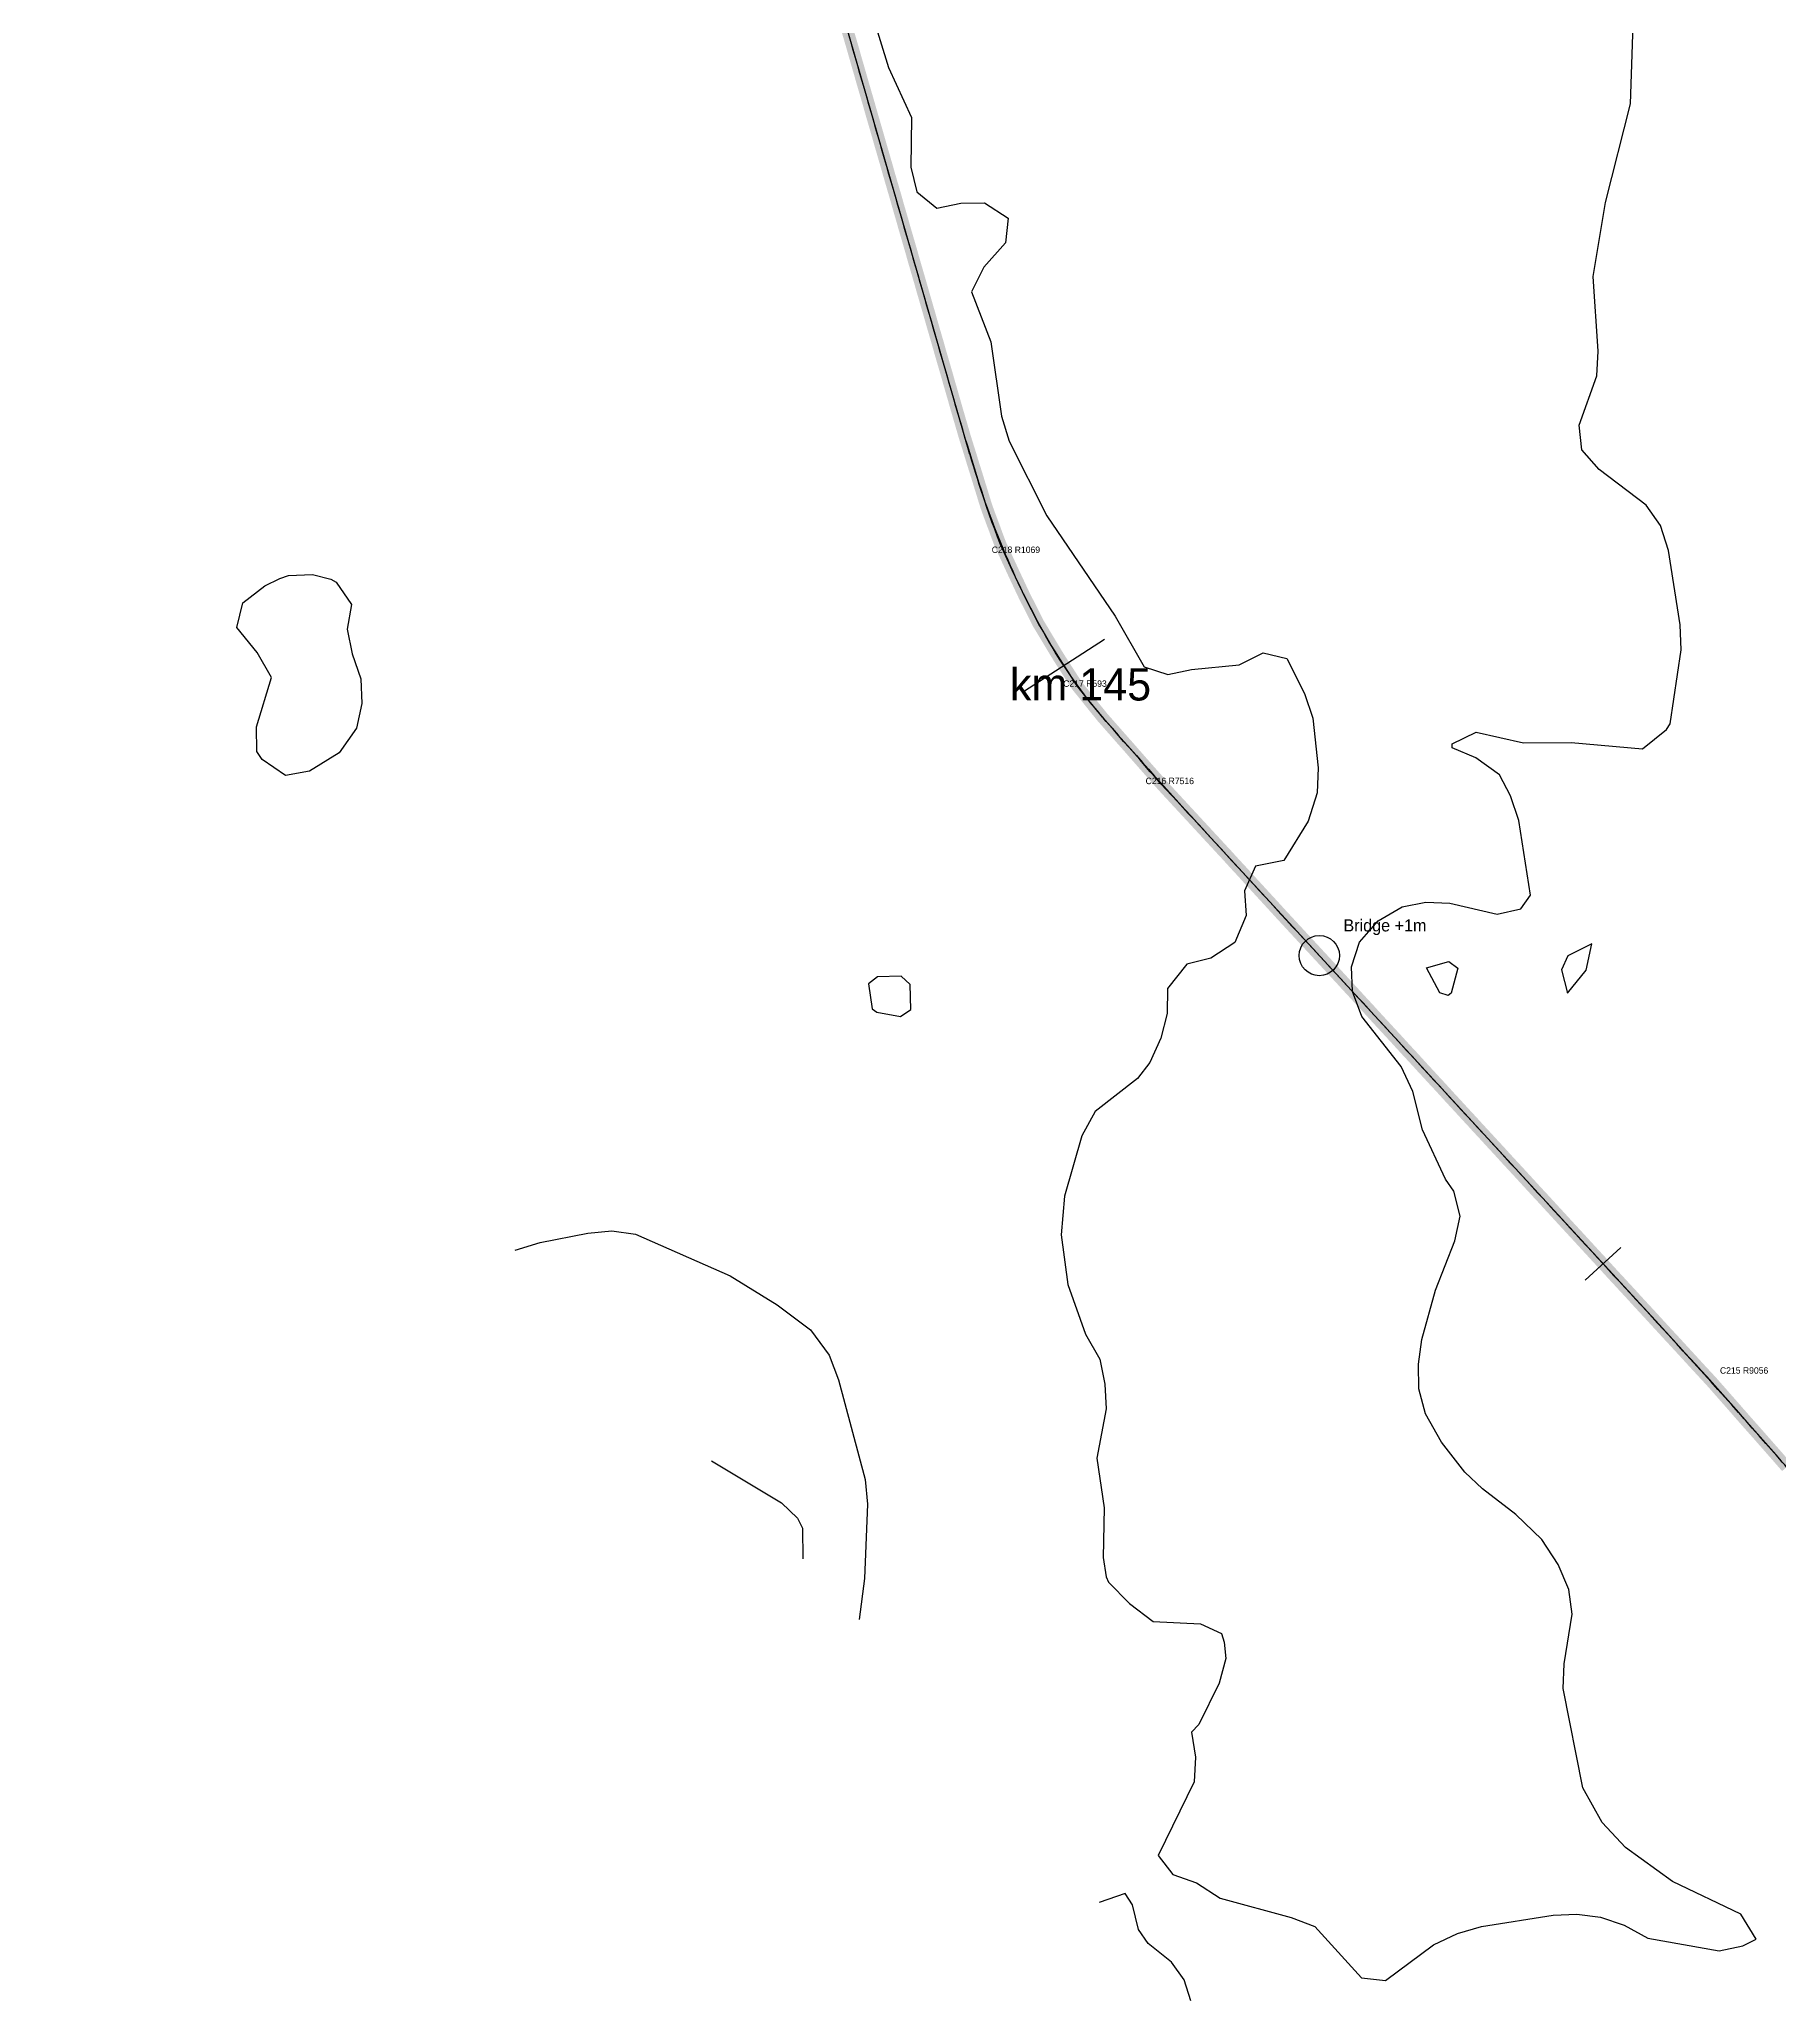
# Model space of a CAD drawing. Header units: metres. Extents: x 697254 to 930473, y 8023396 to 8227001.
# Drawn here: x 816690 to 818853, y 8090529 to 8092965 of the extents above; entities that cross this region are included whole.
import ezdxf

# ---------------------------------------------------------------- set-up
doc = ezdxf.new("R2010")
doc.units = ezdxf.units.M
for name, color, linetype in [('ALIGNMENT_FITTED', 4, 'Continuous'), ('CENTRELINE', 7, 'Continuous'), ('CHAINAGE', 7, 'Continuous'), ('CONTOUR_10M', 33, 'Continuous'), ('CURVE_LABELS', 4, 'Continuous'), ('GRADE_0-4', 3, 'Continuous'), ('PROFILE_FLAGS', 6, 'Continuous')]:
    doc.layers.add(name, color=color, linetype=linetype)

msp = doc.modelspace()

# ---------------------------------------------------------------- linework, layer by layer
at = {"layer": 'ALIGNMENT_FITTED'}
for p, q in [((817846.4, 8092449.6), (816690.1, 8096465.3)), ((818015.8, 8092117.9), (818012.9, 8092121.2)), ((818698.2, 8091373.8), (818136.9, 8091983.2)), ((818852.8, 8091201.7), (818835.6, 8091221.2))]:
    msp.add_line(p, q, dxfattribs=at)
for centre, radius, start, end in [((818873.5, 8092745.4), 1068.9, -163.9358, -150.6775), ((818459, 8092512.6), 593.4, -150.6775, -138.7353), ((823665.7, 8097075.3), 7516.4, -138.73528, -137.35411), ((812037.4, 8085239), 9055.5, 41.34674, 42.64589), ((818083.5, 8090524.8), 1024.6, 37.1205, 41.3467)]:
    msp.add_arc(centre, radius, start, end, dxfattribs=at)
at = {"layer": 'CENTRELINE'}
msp.add_polyline3d([(818854.7, 8091199.4, 1125.5), (818848.1, 8091207, 1125.3), (818841.5, 8091214.5, 1124.8), (818834.9, 8091222, 1124.5), (818828.3, 8091229.5, 1124.3), (818821.7, 8091237, 1124.1), (818815, 8091244.5, 1123.9), (818808.4, 8091252, 1123.8), (818801.8, 8091259.5, 1123.8), (818795.2, 8091267.1, 1123.8), (818788.6, 8091274.6, 1123.8), (818782, 8091282.1, 1123.7), (818775.4, 8091289.6, 1123.6), (818768.8, 8091297.1, 1123.4), (818762, 8091304.5, 1123.2), (818755.2, 8091311.8, 1123.1), (818748.4, 8091319.2, 1123), (818741.6, 8091326.6, 1123), (818734.9, 8091333.9, 1122.9), (818728.1, 8091341.3, 1122.8), (818721.3, 8091348.7, 1122.8), (818714.5, 8091356, 1122.7), (818707.7, 8091363.4, 1122.5), (818701, 8091370.7, 1122.2), (818694.2, 8091378.1, 1122.1), (818687.4, 8091385.5, 1122.2), (818680.6, 8091392.8, 1122.2), (818673.8, 8091400.2, 1122.2), (818667.1, 8091407.6, 1122.4), (818660.3, 8091414.9, 1122.8), (818653.5, 8091422.3, 1123), (818646.7, 8091429.6, 1123), (818639.9, 8091437, 1122.8), (818633.2, 8091444.4, 1122.7), (818626.4, 8091451.7, 1122.8), (818619.6, 8091459.1, 1122.9), (818612.8, 8091466.5, 1122.9), (818606.1, 8091473.8, 1122.6), (818599.3, 8091481.2, 1122.1), (818592.5, 8091488.5, 1121.7), (818585.7, 8091495.9, 1121.4), (818578.9, 8091503.3, 1121.2), (818572.2, 8091510.6, 1121.2), (818565.4, 8091518, 1121.2), (818558.6, 8091525.4, 1121.3), (818551.8, 8091532.7, 1121.4), (818545, 8091540.1, 1121.3), (818538.3, 8091547.4, 1121.2), (818531.5, 8091554.8, 1121), (818524.7, 8091562.2, 1120.9), (818517.9, 8091569.5, 1120.8), (818511.1, 8091576.9, 1120.7), (818504.4, 8091584.3, 1120.6), (818497.6, 8091591.6, 1120.5), (818490.8, 8091599, 1120.6), (818484, 8091606.4, 1120.6), (818477.2, 8091613.7, 1120.6), (818470.5, 8091621.1, 1120.5), (818463.7, 8091628.4, 1120.5), (818456.9, 8091635.8, 1120.6), (818450.1, 8091643.2, 1120.6), (818443.3, 8091650.5, 1120.4), (818436.6, 8091657.9, 1120.1), (818429.8, 8091665.3, 1120.5), (818423, 8091672.6, 1120.5), (818416.2, 8091680, 1120.1), (818409.4, 8091687.3, 1119.3), (818402.7, 8091694.7, 1119.7), (818395.9, 8091702.1, 1120), (818389.1, 8091709.4, 1119.9), (818382.3, 8091716.8, 1119.4), (818375.6, 8091724.2, 1119.6), (818368.8, 8091731.5, 1119.9), (818362, 8091738.9, 1119.8), (818355.2, 8091746.2, 1119.3), (818348.4, 8091753.6, 1119.1), (818341.7, 8091761, 1119.6), (818334.9, 8091768.3, 1119.7), (818328.1, 8091775.7, 1119.3), (818321.3, 8091783.1, 1118.8), (818314.5, 8091790.4, 1118.6), (818307.8, 8091797.8, 1118.4), (818301, 8091805.1, 1118.2), (818294.2, 8091812.5, 1118), (818287.4, 8091819.9, 1117.8), (818280.6, 8091827.2, 1117.6), (818273.8, 8091834.6, 1117.4), (818267, 8091841.9, 1117.2), (818260.2, 8091849.2, 1117), (818253.4, 8091856.6, 1116.8), (818246.6, 8091863.9, 1116.6), (818239.8, 8091871.3, 1116.1), (818233, 8091878.6, 1116.2), (818226.3, 8091886, 1117.5), (818219.5, 8091893.4, 1118), (818212.7, 8091900.8, 1117.7), (818206, 8091908.1, 1116.8), (818199.2, 8091915.5, 1117.8), (818192.4, 8091922.9, 1118.5), (818185.7, 8091930.3, 1118.8), (818178.9, 8091937.6, 1118.9), (818172.1, 8091945, 1119.8), (818165.4, 8091952.4, 1120.4), (818158.6, 8091959.7, 1120.4), (818151.8, 8091967.1, 1119.9), (818145, 8091974.4, 1120.5), (818138.2, 8091981.8, 1121.8), (818131.4, 8091989.1, 1122.6), (818124.6, 8091996.5, 1122.7), (818117.8, 8092003.8, 1122.5), (818111, 8092011.2, 1122.8), (818104.2, 8092018.5, 1122.6), (818097.4, 8092025.9, 1121.9), (818090.6, 8092033.2, 1120.9), (818083.9, 8092040.6, 1121.6), (818077.3, 8092048.1, 1122.1), (818070.6, 8092055.6, 1122.3), (818064, 8092063.1, 1122.3), (818057.4, 8092070.6, 1122.5), (818050.8, 8092078.1, 1122.8), (818044.2, 8092085.7, 1123.2), (818037.5, 8092093.2, 1123.6), (818030.9, 8092100.7, 1123.7), (818024.3, 8092108.2, 1123.4), (818017.7, 8092115.7, 1123.1), (818011.1, 8092123.2, 1122.7), (818004.8, 8092131, 1122.5), (817998.5, 8092138.8, 1122.6), (817992.3, 8092146.6, 1123.3), (817986, 8092154.4, 1124.4), (817979.7, 8092162.2, 1125.1), (817974.2, 8092170.6, 1124.8), (817968.8, 8092179, 1124.1), (817963.4, 8092187.4, 1123.7), (817958, 8092195.8, 1124.2), (817952.7, 8092204.3, 1124.6), (817947.6, 8092212.9, 1124.7), (817942.4, 8092221.5, 1124.8), (817937.3, 8092230.1, 1125.2), (817932.1, 8092238.6, 1125.6), (817927.5, 8092247.5, 1126.1), (817923, 8092256.4, 1126.1), (817918.5, 8092265.4, 1125.9), (817914, 8092274.3, 1125.5), (817909.7, 8092283.4, 1125.1), (817905.5, 8092292.4, 1125.6), (817901.2, 8092301.5, 1126.3), (817897, 8092310.6, 1127.4), (817892.8, 8092319.7, 1127.1), (817888.6, 8092328.8, 1126.6), (817884.4, 8092337.8, 1126), (817880.8, 8092347.2, 1125.4), (817877.4, 8092356.6, 1124.7), (817873.9, 8092365.9, 1124.2), (817870.4, 8092375.3, 1123.8), (817867, 8092384.8, 1123.6), (817864, 8092394.3, 1123.1), (817861.1, 8092403.9, 1122.3), (817858.1, 8092413.4, 1122), (817855.2, 8092423, 1121.9), (817852.2, 8092432.5, 1121.8), (817849.2, 8092442.1, 1121.8), (817846.3, 8092451.7, 1121.7), (817843.3, 8092461.2, 1121.7), (817840.3, 8092470.8, 1121.6), (817837.5, 8092480.4, 1121.5), (817834.7, 8092490, 1121.4), (817831.9, 8092499.6, 1121.4), (817829.1, 8092509.2, 1121.6), (817826.4, 8092518.8, 1121.7), (817823.6, 8092528.5, 1121.8), (817820.8, 8092538.1, 1121.8), (817818.1, 8092547.7, 1121.7), (817815.3, 8092557.3, 1121.6), (817812.5, 8092566.9, 1122), (817809.7, 8092576.5, 1122.7), (817807, 8092586.2, 1123.3), (817804.2, 8092595.8, 1123.4), (817801.4, 8092605.4, 1123), (817798.6, 8092615, 1122.7), (817795.9, 8092624.6, 1122.4), (817793.1, 8092634.2, 1121.8), (817790.3, 8092643.9, 1121.2), (817787.5, 8092653.5, 1120.8), (817784.8, 8092663.1, 1120.7), (817782, 8092672.7, 1120.5), (817779.2, 8092682.3, 1120.4), (817776.4, 8092691.9, 1120.3), (817773.7, 8092701.6, 1120.2), (817770.9, 8092711.2, 1120.1), (817768.1, 8092720.8, 1120.1), (817765.3, 8092730.4, 1120.3), (817762.6, 8092740, 1120.4), (817759.8, 8092749.6, 1120.4), (817757, 8092759.3, 1120.4), (817754.3, 8092768.9, 1120.5), (817751.5, 8092778.5, 1120.5), (817748.7, 8092788.1, 1120.5), (817745.9, 8092797.7, 1120.5), (817743.2, 8092807.3, 1120.4), (817740.4, 8092816.9, 1120.8), (817737.6, 8092826.6, 1121), (817734.8, 8092836.2, 1121.1), (817732.1, 8092845.8, 1121.1), (817729.3, 8092855.4, 1121.1), (817726.5, 8092865, 1121.1), (817723.7, 8092874.6, 1120.9), (817721, 8092884.3, 1120.8), (817718.2, 8092893.9, 1120.7), (817715.4, 8092903.5, 1120.7), (817712.6, 8092913.1, 1120.7), (817709.9, 8092922.7, 1120.8), (817707.1, 8092932.3, 1120.8), (817704.3, 8092942, 1120.8), (817701.6, 8092951.6, 1120.9), (817698.8, 8092961.2, 1121), (817696, 8092970.8, 1121)], dxfattribs=at)
at = {"layer": 'CHAINAGE'}
for p, q in [((818013.8, 8092219.9), (817913, 8092154.8)), ((818655.2, 8091464.7), (818611.1, 8091424))]:
    msp.add_line(p, q, dxfattribs=at)
at = {"layer": 'CONTOUR_10M'}
for points, elevation in [([(817726.2, 8092991.9), (817745.3, 8092930.1), (817774, 8092868.1), (817773.2, 8092806.6), (817780.4, 8092775.7), (817805.4, 8092755.3), (817835.1, 8092761.5), (817864.7, 8092762), (817893.8, 8092743.2), (817890.8, 8092712.4), (817863.8, 8092682.1), (817848.5, 8092651.6), (817872.4, 8092589.6), (817885.7, 8092497.1), (817895.4, 8092466.2), (817942.1, 8092373.2), (818026.8, 8092248.8), (818062.8, 8092185.7), (818092.2, 8092176.4), (818121.9, 8092182.6), (818181.1, 8092188.3), (818210.9, 8092203.2), (818240.3, 8092196), (818262.2, 8092152.8), (818272.5, 8092121.9), (818279.2, 8092060.2), (818278, 8092029.5), (818266.8, 8091994.2), (818236.5, 8091945.3), (818201.2, 8091938.3), (818187.7, 8091907.8), (818189.7, 8091877), (818175.7, 8091843.3), (818145.9, 8091824.1), (818116, 8091816.6), (818092.1, 8091786.2), (818091.5, 8091755.4), (818083.7, 8091724.8), (818070, 8091694.2), (818054.8, 8091674.5), (818001.9, 8091633.7), (817985.6, 8091603.2), (817963.9, 8091528.4), (817959.8, 8091480.5), (817968.3, 8091418.8), (817990.2, 8091356.9), (818007.7, 8091325.9), (818014.3, 8091295), (818015.6, 8091264.2), (818004.1, 8091202.9), (818013.1, 8091141.2), (818012.1, 8091079.7), (818015.7, 8091055.8), (818018.8, 8091048.8), (818044.7, 8091022.3), (818074, 8091000.3), (818133.1, 8090997.2), (818159, 8090985.1), (818162.3, 8090974.4), (818164.4, 8090954.2), (818156.3, 8090923.6), (818131.1, 8090872), (818122, 8090862.5), (818126.9, 8090831.7), (818125.3, 8090800.9), (818080.2, 8090709.3), (818098.7, 8090685.8), (818128.1, 8090675.4), (818157.4, 8090656.4), (818245.7, 8090632.6), (818275.1, 8090621.3), (818333.2, 8090557.4), (818362.8, 8090554.3), (818422.6, 8090598.4), (818452.4, 8090612.8), (818482.1, 8090621.4), (818571, 8090635.3), (818600.6, 8090636.5), (818630.1, 8090632.9), (818659.5, 8090622.9), (818688.8, 8090606.7), (818777.3, 8090591.2), (818807, 8090597.5), (818823.5, 8090605.5), (818804.5, 8090636.6), (818719.5, 8090677.4), (818661, 8090719.5), (818631.9, 8090750.5), (818608.2, 8090793.5), (818583.4, 8090916.9), (818584.9, 8090947.7), (818594.9, 8091009.1), (818590.5, 8091039.9), (818577.2, 8091070.9), (818557.2, 8091102), (818524.9, 8091133.2), (818483.3, 8091164.7), (818461.3, 8091185.5), (818432.3, 8091222.8), (818412.6, 8091258.1), (818404.2, 8091289), (818403.9, 8091319.8), (818407.9, 8091350.5), (818424.9, 8091411.7), (818448.9, 8091472.9), (818455.6, 8091503.6), (818447.7, 8091534.5), (818437.3, 8091549.5), (818408.7, 8091610.6), (818396.7, 8091658.4), (818382.3, 8091689.4), (818333.5, 8091751.7), (818321.9, 8091782.6), (818320.6, 8091813.4), (818330.4, 8091844), (818353.6, 8091870.4), (818383.4, 8091887.8), (818413.1, 8091893.5), (818442.6, 8091892.3), (818501.6, 8091878.6), (818531.2, 8091885.4), (818543, 8091902.3), (818528.6, 8091994.8), (818518.1, 8092025.7), (818504.3, 8092051.6), (818475, 8092072.8), (818445.6, 8092085.1), (818445.7, 8092090.3), (818475.5, 8092104.7), (818534.4, 8092091.6), (818593.6, 8092091.9), (818682.2, 8092084.1), (818712.1, 8092108.1), (818716.6, 8092115), (818730.4, 8092207.1), (818728.9, 8092237.9), (818714.5, 8092330.4), (818704.4, 8092361.4), (818686.9, 8092386.5), (818628.4, 8092431), (818606.6, 8092455.2), (818603.6, 8092486), (818625.4, 8092547.2), (818626.9, 8092578), (818620.8, 8092670.4), (818636.3, 8092762.4), (818667.1, 8092885.1), (818671.4, 8093008.1)], 1120), ([(816989.1, 8092295.6), (817000, 8092299.4), (817029.5, 8092300.3), (817052.5, 8092294.6), (817059, 8092291), (817078.2, 8092263.4), (817072.6, 8092232.7), (817078.9, 8092201.9), (817089.6, 8092170.9), (817091.1, 8092140.1), (817084.3, 8092109.5), (817062.6, 8092079), (817025.8, 8092056.1), (816996.1, 8092050.8), (816966.9, 8092070.9), (816960.3, 8092080.6), (816959.9, 8092111.4), (816978.5, 8092172.6), (816960.8, 8092203.7), (816935.8, 8092234.8), (816943.1, 8092265.5), (816970.2, 8092286.6), (816989.1, 8092295.6)], 1130), ([(818619.3, 8091841.7), (818589.5, 8091826.8), (818581.7, 8091809.4), (818588.8, 8091780.4), (818612.3, 8091808.9), (818619.3, 8091841.7)], 1120), ([(817731.5, 8091800.8), (817720.3, 8091791.9), (817725.1, 8091761.1), (817730.8, 8091756.8), (817760.3, 8091751.4), (817773, 8091760.3), (817772.2, 8091791.1), (817761.1, 8091801.7), (817731.5, 8091800.8)], 1120), ([(818413.7, 8091812), (818441.5, 8091819.9), (818452.7, 8091811.4), (818444.6, 8091780.7), (818440.9, 8091777.7), (818430.2, 8091780.9), (818413.7, 8091812)], 1130), ([(817281.6, 8091461.3), (817312.4, 8091471), (817371.8, 8091482.4), (817401.4, 8091485.5), (817430.9, 8091481.1), (817548.4, 8091429.5), (817607.1, 8091393.6), (817648.5, 8091362.2), (817671.4, 8091331.1), (817683.4, 8091300.1), (817716.5, 8091176.5), (817719.4, 8091145.7), (817715.6, 8091053.5), (817708.8, 8091002.8)], 1130), ([(817525.4, 8091199.7), (817612.5, 8091147.4), (817632.4, 8091128.4), (817638.3, 8091116.2), (817638.8, 8091078)], 1140), ([(818121, 8090529.1), (818112.6, 8090555), (818097, 8090577.2), (818067.8, 8090600.2), (818055.8, 8090617.4), (818048.3, 8090648.3), (818039.2, 8090662.2), (818007.1, 8090651.3)], 1120)]:
    msp.add_lwpolyline(points, dxfattribs=dict(at, elevation=elevation))
at = {"layer": 'GRADE_0-4', "const_width": 15}
msp.add_lwpolyline([(818861.3, 8091191.9), (818854.7, 8091199.4), (818848.1, 8091207), (818841.5, 8091214.5), (818834.9, 8091222), (818828.3, 8091229.5), (818821.7, 8091237), (818815, 8091244.5), (818808.4, 8091252), (818801.8, 8091259.5), (818795.2, 8091267.1), (818788.6, 8091274.6), (818782, 8091282.1), (818775.4, 8091289.6), (818768.8, 8091297.1), (818762, 8091304.5), (818755.2, 8091311.8), (818748.4, 8091319.2), (818741.6, 8091326.6), (818734.9, 8091333.9), (818728.1, 8091341.3), (818721.3, 8091348.7), (818714.5, 8091356), (818707.7, 8091363.4), (818701, 8091370.7), (818694.2, 8091378.1), (818687.4, 8091385.5), (818680.6, 8091392.8), (818673.8, 8091400.2), (818667.1, 8091407.6), (818660.3, 8091414.9), (818653.5, 8091422.3), (818646.7, 8091429.6), (818639.9, 8091437), (818633.2, 8091444.4), (818626.4, 8091451.7), (818619.6, 8091459.1), (818612.8, 8091466.5), (818606.1, 8091473.8), (818599.3, 8091481.2), (818592.5, 8091488.5), (818585.7, 8091495.9), (818578.9, 8091503.3), (818572.2, 8091510.6), (818565.4, 8091518), (818558.6, 8091525.4), (818551.8, 8091532.7), (818545, 8091540.1), (818538.3, 8091547.4), (818531.5, 8091554.8), (818524.7, 8091562.2), (818517.9, 8091569.5), (818511.1, 8091576.9), (818504.4, 8091584.3), (818497.6, 8091591.6), (818490.8, 8091599), (818484, 8091606.4), (818477.2, 8091613.7), (818470.5, 8091621.1), (818463.7, 8091628.4), (818456.9, 8091635.8), (818450.1, 8091643.2), (818443.3, 8091650.5), (818436.6, 8091657.9), (818429.8, 8091665.3), (818423, 8091672.6), (818416.2, 8091680), (818409.4, 8091687.3), (818402.7, 8091694.7), (818395.9, 8091702.1), (818389.1, 8091709.4), (818382.3, 8091716.8), (818375.6, 8091724.2), (818368.8, 8091731.5), (818362, 8091738.9), (818355.2, 8091746.2), (818348.4, 8091753.6), (818341.7, 8091761), (818334.9, 8091768.3), (818328.1, 8091775.7), (818321.3, 8091783.1), (818314.5, 8091790.4), (818307.8, 8091797.8), (818301, 8091805.1), (818294.2, 8091812.5), (818287.4, 8091819.9), (818280.6, 8091827.2), (818273.8, 8091834.6), (818267, 8091841.9), (818260.2, 8091849.2), (818253.4, 8091856.6), (818246.6, 8091863.9), (818239.8, 8091871.3), (818233, 8091878.6), (818226.3, 8091886), (818219.5, 8091893.4), (818212.7, 8091900.8), (818206, 8091908.1), (818199.2, 8091915.5), (818192.4, 8091922.9), (818185.7, 8091930.3), (818178.9, 8091937.6), (818172.1, 8091945), (818165.4, 8091952.4), (818158.6, 8091959.7), (818151.8, 8091967.1), (818145, 8091974.4), (818138.2, 8091981.8), (818131.4, 8091989.1), (818124.6, 8091996.5), (818117.8, 8092003.8), (818111, 8092011.2), (818104.2, 8092018.5), (818097.4, 8092025.9), (818090.6, 8092033.2), (818083.9, 8092040.6), (818077.3, 8092048.1), (818070.6, 8092055.6), (818064, 8092063.1), (818057.4, 8092070.6), (818050.8, 8092078.1), (818044.2, 8092085.7), (818037.5, 8092093.2), (818030.9, 8092100.7), (818024.3, 8092108.2), (818017.7, 8092115.7), (818011.1, 8092123.2), (818004.8, 8092131), (817998.5, 8092138.8), (817992.3, 8092146.6), (817986, 8092154.4), (817979.7, 8092162.2), (817974.2, 8092170.6), (817968.8, 8092179), (817963.4, 8092187.4), (817958, 8092195.8), (817952.7, 8092204.3), (817947.6, 8092212.9), (817942.4, 8092221.5), (817937.3, 8092230.1), (817932.1, 8092238.6), (817927.5, 8092247.5), (817923, 8092256.4), (817918.5, 8092265.4), (817914, 8092274.3), (817909.7, 8092283.4), (817905.5, 8092292.4), (817901.2, 8092301.5), (817897, 8092310.6), (817892.8, 8092319.7), (817888.6, 8092328.8), (817884.4, 8092337.8), (817880.8, 8092347.2), (817877.4, 8092356.6), (817873.9, 8092365.9), (817870.4, 8092375.3), (817867, 8092384.8), (817864, 8092394.3), (817861.1, 8092403.9), (817858.1, 8092413.4), (817855.2, 8092423), (817852.2, 8092432.5), (817849.2, 8092442.1), (817846.3, 8092451.7), (817843.3, 8092461.2), (817840.3, 8092470.8), (817837.5, 8092480.4), (817834.7, 8092490), (817831.9, 8092499.6), (817829.1, 8092509.2), (817826.4, 8092518.8), (817823.6, 8092528.5), (817820.8, 8092538.1), (817818.1, 8092547.7), (817815.3, 8092557.3), (817812.5, 8092566.9), (817809.7, 8092576.5), (817807, 8092586.2), (817804.2, 8092595.8), (817801.4, 8092605.4), (817798.6, 8092615), (817795.9, 8092624.6), (817793.1, 8092634.2), (817790.3, 8092643.9), (817787.5, 8092653.5), (817784.8, 8092663.1), (817782, 8092672.7), (817779.2, 8092682.3), (817776.4, 8092691.9), (817773.7, 8092701.6), (817770.9, 8092711.2), (817768.1, 8092720.8), (817765.3, 8092730.4), (817762.6, 8092740), (817759.8, 8092749.6), (817757, 8092759.3), (817754.3, 8092768.9), (817751.5, 8092778.5), (817748.7, 8092788.1), (817745.9, 8092797.7), (817743.2, 8092807.3), (817740.4, 8092816.9), (817737.6, 8092826.6), (817734.8, 8092836.2), (817732.1, 8092845.8), (817729.3, 8092855.4), (817726.5, 8092865), (817723.7, 8092874.6), (817721, 8092884.3), (817718.2, 8092893.9), (817715.4, 8092903.5), (817712.6, 8092913.1), (817709.9, 8092922.7), (817707.1, 8092932.3), (817704.3, 8092942), (817701.6, 8092951.6), (817698.8, 8092961.2), (817696, 8092970.8), (817693.2, 8092980.4)], dxfattribs=at)
at = {"layer": 'PROFILE_FLAGS'}
msp.add_circle((818280.6, 8091827.2), 25, dxfattribs=at)

# ---------------------------------------------------------------- texts
at = {"layer": 'CHAINAGE'}
msp.add_text('km 145', height=40, dxfattribs=at).set_placement((817896.2, 8092144))
at = {"layer": 'CURVE_LABELS'}
for s, p in [('C218 R1069', (817873.6, 8092327.2)), ('C217 R593', (817962.4, 8092161)), ('C216 R7516', (818064.8, 8092040.1)), ('C215 R9056', (818778.4, 8091307.9))]:
    msp.add_text(s, height=8, dxfattribs=at).set_placement(p)
at = {"layer": 'PROFILE_FLAGS'}
msp.add_text('Bridge +1m', height=15, dxfattribs=at).set_placement((818310.6, 8091857.2))

doc.saveas('drawing.dxf')
